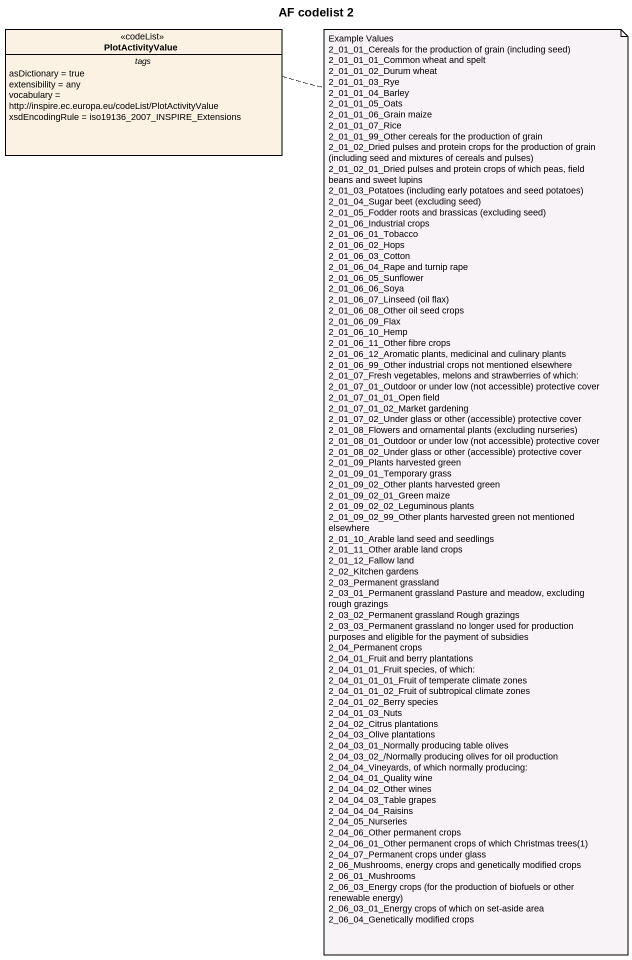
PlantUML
@startuml
title AF codelist 2
hide circle
hide empty members
class PlotActivityValue <<codeList>> {
  -- tags --
  asDictionary = true
  extensibility = any
  vocabulary = http://inspire.ec.europa.eu/codeList/PlotActivityValue
  xsdEncodingRule = iso19136_2007_INSPIRE_Extensions
}
note bottom of PlotActivityValue
  Example Values
  2_01_01_Cereals for the production of grain (including seed)
  2_01_01_01_Common wheat and spelt
  2_01_01_02_Durum wheat
  2_01_01_03_Rye
  2_01_01_04_Barley
  2_01_01_05_Oats
  2_01_01_06_Grain maize
  2_01_01_07_Rice
  2_01_01_99_Other cereals for the production of grain
  2_01_02_Dried pulses and protein crops for the production of grain (including seed and mixtures of cereals and pulses)
  2_01_02_01_Dried pulses and protein crops of which peas, field beans and sweet lupins
  2_01_03_Potatoes (including early potatoes and seed potatoes)
  2_01_04_Sugar beet (excluding seed)
  2_01_05_Fodder roots and brassicas (excluding seed)
  2_01_06_Industrial crops
  2_01_06_01_Tobacco
  2_01_06_02_Hops
  2_01_06_03_Cotton
  2_01_06_04_Rape and turnip rape
  2_01_06_05_Sunflower
  2_01_06_06_Soya
  2_01_06_07_Linseed (oil flax)
  2_01_06_08_Other oil seed crops
  2_01_06_09_Flax
  2_01_06_10_Hemp
  2_01_06_11_Other fibre crops
  2_01_06_12_Aromatic plants, medicinal and culinary plants
  2_01_06_99_Other industrial crops not mentioned elsewhere
  2_01_07_Fresh vegetables, melons and strawberries of which:
  2_01_07_01_Outdoor or under low (not accessible) protective cover
  2_01_07_01_01_Open field
  2_01_07_01_02_Market gardening
  2_01_07_02_Under glass or other (accessible) protective cover
  2_01_08_Flowers and ornamental plants (excluding nurseries)
  2_01_08_01_Outdoor or under low (not accessible) protective cover
  2_01_08_02_Under glass or other (accessible) protective cover
  2_01_09_Plants harvested green
  2_01_09_01_Temporary grass
  2_01_09_02_Other plants harvested green
  2_01_09_02_01_Green maize
  2_01_09_02_02_Leguminous plants
  2_01_09_02_99_Other plants harvested green not mentioned elsewhere
  2_01_10_Arable land seed and seedlings
  2_01_11_Other arable land crops
  2_01_12_Fallow land
  2_02_Kitchen gardens
  2_03_Permanent grassland
  2_03_01_Permanent grassland Pasture and meadow, excluding rough grazings
  2_03_02_Permanent grassland Rough grazings
  2_03_03_Permanent grassland no longer used for production purposes and eligible for the payment of subsidies
  2_04_Permanent crops
  2_04_01_Fruit and berry plantations
  2_04_01_01_Fruit species, of which:
  2_04_01_01_01_Fruit of temperate climate zones
  2_04_01_01_02_Fruit of subtropical climate zones
  2_04_01_02_Berry species
  2_04_01_03_Nuts
  2_04_02_Citrus plantations
  2_04_03_Olive plantations
  2_04_03_01_Normally producing table olives
  2_04_03_02_/Normally producing olives for oil production
  2_04_04_Vineyards, of which normally producing:
  2_04_04_01_Quality wine
  2_04_04_02_Other wines
  2_04_04_03_Table grapes
  2_04_04_04_Raisins
  2_04_05_Nurseries
  2_04_06_Other permanent crops
  2_04_06_01_Other permanent crops of which Christmas trees(1)
  2_04_07_Permanent crops under glass
  2_06_Mushrooms, energy crops and genetically modified crops
  2_06_01_Mushrooms
  2_06_03_Energy crops (for the production of biofuels or other renewable energy)
  2_06_03_01_Energy crops of which on set-aside area
  2_06_04_Genetically modified crops
end note
@enduml
